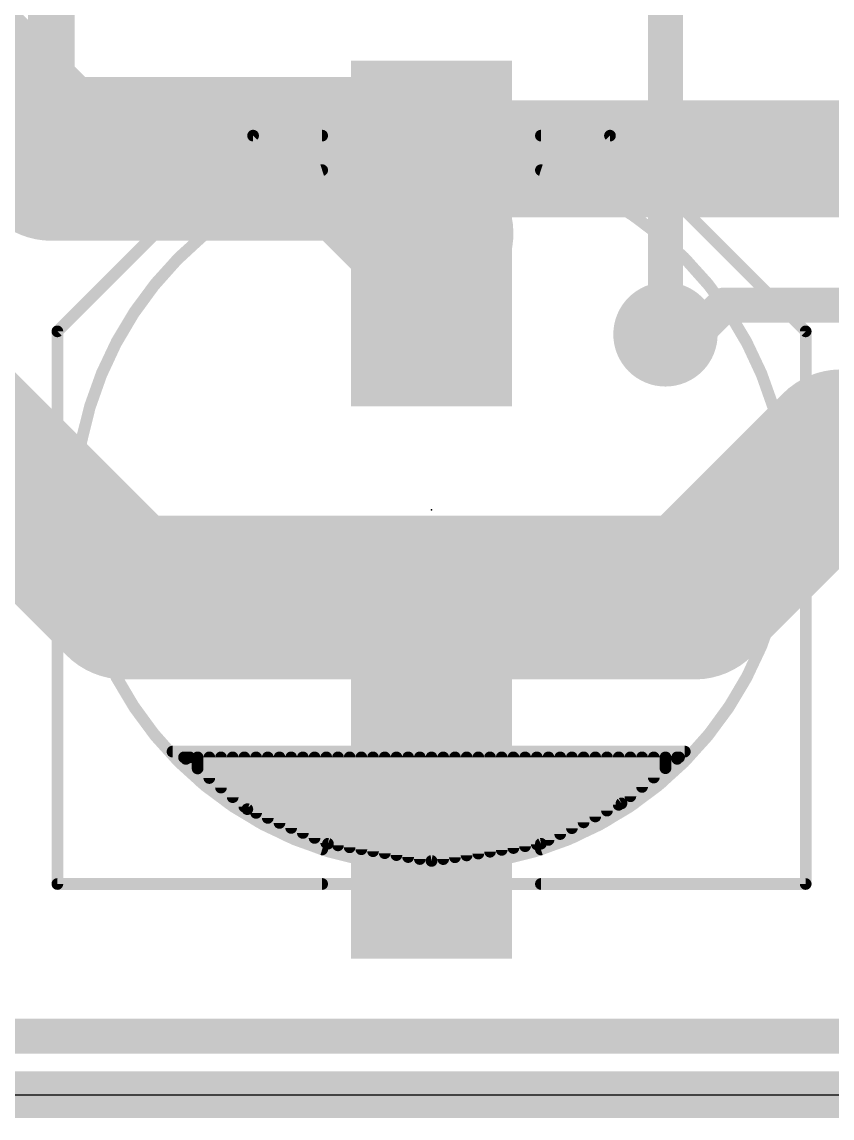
# Model space of a CAD drawing. Extents: x -0.08 to 2.71, y -0.01 to 2.11.
# Drawn here: x 0.9599 to 1.237, y -0.008 to 0.3668 of the extents above; entities that cross this region are included whole.
import ezdxf

# ---------------------------------------------------------------- set-up
doc = ezdxf.new("R2010")
doc.units = 0
for name, color, linetype in [('1', 14, 'CONTINUOUS'), ('16', 174, 'CONTINUOUS'), ('18', 94, 'CONTINUOUS'), ('20', 178, 'CONTINUOUS'), ('21', 251, 'CONTINUOUS'), ('23', 178, 'CONTINUOUS'), ('51', 54, 'CONTINUOUS')]:
    doc.layers.add(name, color=color, linetype=linetype)

# ---------------------------------------------------------------- blocks, each defined once
blk = doc.blocks.new('RECT')
blk.add_solid([(-0.5, -0.5), (0.5, -0.5), (-0.5, 0.5), (0.5, 0.5)])
blk = doc.blocks.new('ROUNDV')
at = {"const_width": 0.5}
blk.add_lwpolyline([(0, -0.25, 1), (0, 0.25, 1), (0, -0.25)], format="xyb", dxfattribs=at)

msp = doc.modelspace()

# ---------------------------------------------------------------- linework, layer by layer
at = {"layer": '1'}
for points, const_width in [([(0.97, 0.33), (0.97, 0.493465)], 0.016), ([(1.18, 0.26), (1.18, 0.38)], 0.012), ([(0.98, 0.32), (1.074488, 0.32)], 0.056), ([(1.074488, 0.32), (1.1, 0.294488)], 0.056), ([(0.98, 0.32), (0.97, 0.33)], 0.016), ([(2.5, 0), (0.1, 0)], 0.016)]:
    msp.add_lwpolyline(points, dxfattribs=dict(at, const_width=const_width))
for points, const_width in [([(0.98, 0.334, 1), (0.98, 0.306)], 0.028), ([(1.084388, 0.329899, 1), (1.064589, 0.310101)], 0.028), ([(1.074488, 0.306, 1), (1.074488, 0.334)], 0.028), ([(0.972828, 0.332828, 1), (0.967172, 0.327172)], 0.008), ([(0.966, 0.33, 1), (0.974, 0.33)], 0.008), ([(0.977172, 0.317172, 1), (0.982828, 0.322828)], 0.008), ([(1.090101, 0.284589, 1), (1.109899, 0.304388)], 0.028), ([(1.177, 0.26, 1), (1.183, 0.26)], 0.006)]:
    msp.add_lwpolyline(points, format="xyb", dxfattribs=dict(at, const_width=const_width))
at = {"layer": '16'}
for points, const_width in [([(0.44, 0.85), (0.97, 0.32)], 0.056), ([(0.97, 0.32), (0.98, 0.32)], 0.056), ([(0.98, 0.32), (1.025, 0.32)], 0.056), ([(1.025, 0.32), (1.49, 0.32)], 0.04), ([(0.905, 0.26), (0.995, 0.17)], 0.056), ([(1.19, 0.26), (1.2, 0.27)], 0.012), ([(1.2, 0.27), (1.84, 0.27)], 0.012), ([(1.18, 0.26), (1.19, 0.26)], 0.012), ([(1.19, 0.17), (1.24, 0.22)], 0.056), ([(1.24, 0.22), (1.78, 0.22)], 0.056), ([(0.995, 0.17), (1.19, 0.17)], 0.056), ([(2.5, 0), (0.1, 0)], 0.016)]:
    msp.add_lwpolyline(points, dxfattribs=dict(at, const_width=const_width))
for points, const_width in [([(0.97, 0.334, 1), (0.97, 0.306)], 0.028), ([(0.98, 0.334, 1), (0.98, 0.306)], 0.028), ([(0.98, 0.306, 1), (0.98, 0.334)], 0.028), ([(1.025, 0.306, 1), (1.025, 0.334)], 0.028), ([(0.960101, 0.310101, 1), (0.979899, 0.329899)], 0.028), ([(1.025, 0.33, 1), (1.025, 0.31)], 0.02), ([(1.2, 0.273, 1), (1.2, 0.267)], 0.006), ([(1.202121, 0.267879, 1), (1.197879, 0.272121)], 0.006), ([(1.18, 0.263, 1), (1.18, 0.257)], 0.006), ([(1.187879, 0.262121, 1), (1.192121, 0.257879)], 0.006), ([(1.19, 0.257, 1), (1.19, 0.263)], 0.006), ([(1.24, 0.234, 1), (1.24, 0.206)], 0.028), ([(1.249899, 0.210101, 1), (1.230101, 0.229899)], 0.028), ([(0.995, 0.184, 1), (0.995, 0.156)], 0.028), ([(1.19, 0.156, 1), (1.19, 0.184)], 0.028), ([(0.985101, 0.160101, 1), (1.004899, 0.179899)], 0.028), ([(1.180101, 0.179899, 1), (1.199899, 0.160101)], 0.028)]:
    msp.add_lwpolyline(points, format="xyb", dxfattribs=dict(at, const_width=const_width))
at = {"layer": '20'}
msp.add_line((0.1, 0), (2.5, 0), dxfattribs=at)
at = {"layer": '21'}
for points, const_width in [([(0.972047, 0.261024), (1.038976, 0.327953)], 0.004), ([(1.038976, 0.327953), (1.062598, 0.327953)], 0.004), ([(1.137402, 0.327953), (1.161024, 0.327953)], 0.004), ([(1.161024, 0.327953), (1.227953, 0.261024)], 0.004), ([(0.972047, 0.072047), (0.972047, 0.261024)], 0.004), ([(1.227953, 0.261024), (1.227953, 0.072047)], 0.004), ([(1.062598, 0.072047), (0.972047, 0.072047)], 0.004), ([(1.227953, 0.072047), (1.137402, 0.072047)], 0.004), ([(2.51, 0.02), (0.1, 0.02)], 0.012)]:
    msp.add_lwpolyline(points, dxfattribs=dict(at, const_width=const_width))
for points, const_width in [([(1.038976, 0.328953, 1), (1.038976, 0.326953)], 0.002), ([(1.039683, 0.327246, 1), (1.038269, 0.32866)], 0.002), ([(1.062598, 0.326953, 1), (1.062598, 0.328953)], 0.002), ([(1.137402, 0.328953, 1), (1.137402, 0.326953)], 0.002), ([(1.161731, 0.32866, 1), (1.160317, 0.327246)], 0.002), ([(1.161024, 0.326953, 1), (1.161024, 0.328953)], 0.002), ([(1.062598, 0.316142, 0.72854), (1.062598, 0.083858)], 0.004), ([(1.062905, 0.31519, 1), (1.062292, 0.317094)], 0.002), ([(1.137708, 0.317094, 1), (1.137095, 0.31519)], 0.002), ([(1.137402, 0.083858, 0.72854), (1.137402, 0.316142)], 0.004), ([(0.973047, 0.261024, 1), (0.971047, 0.261024)], 0.002), ([(0.97134, 0.261731, 1), (0.972754, 0.260317)], 0.002), ([(1.228953, 0.261024, 1), (1.226953, 0.261024)], 0.002), ([(1.227246, 0.260317, 1), (1.22866, 0.261731)], 0.002), ([(1.062292, 0.082906, 1), (1.062905, 0.08481)], 0.002), ([(1.137095, 0.08481, 1), (1.137708, 0.082906)], 0.002), ([(0.972047, 0.073047, 1), (0.972047, 0.071047)], 0.002), ([(0.971047, 0.072047, 1), (0.973047, 0.072047)], 0.002), ([(1.062598, 0.071047, 1), (1.062598, 0.073047)], 0.002), ([(1.137402, 0.073047, 1), (1.137402, 0.071047)], 0.002), ([(1.226953, 0.072047, 1), (1.228953, 0.072047)], 0.002), ([(1.227953, 0.071047, 1), (1.227953, 0.073047)], 0.002)]:
    msp.add_lwpolyline(points, format="xyb", dxfattribs=dict(at, const_width=const_width))
at = {"layer": '23'}
msp.add_point((1.1, 0.2), dxfattribs=at)
at = {"layer": '51', "const_width": 0.004}
for points in [[(0.972047, 0.261024), (1.038976, 0.327953)], [(1.038976, 0.327953), (1.161024, 0.327953)], [(1.161024, 0.327953), (1.227953, 0.261024)], [(0.972047, 0.072047), (0.972047, 0.261024)], [(1.227953, 0.261024), (1.227953, 0.072047)], [(1.011417, 0.117323), (1.186614, 0.117323)], [(1.015354, 0.115354), (1.037008, 0.097638)], [(1.017323, 0.115354), (1.015354, 0.115354)], [(1.016, 0.114826), (1.016, 0.115354)], [(1.184646, 0.115354), (1.017323, 0.115354)], [(1.02, 0.111553), (1.02, 0.115354)], [(1.024, 0.108281), (1.024, 0.115354)], [(1.028, 0.105008), (1.028, 0.115354)], [(1.032, 0.101735), (1.032, 0.115354)], [(1.036, 0.098462), (1.036, 0.115354)], [(1.04, 0.096356), (1.04, 0.115354)], [(1.044, 0.094641), (1.044, 0.115354)], [(1.048, 0.092927), (1.048, 0.115354)], [(1.052, 0.091213), (1.052, 0.115354)], [(1.056, 0.089498), (1.056, 0.115354)], [(1.06, 0.087784), (1.06, 0.115354)], [(1.064, 0.08607), (1.064, 0.115354)], [(1.068, 0.085255), (1.068, 0.115354)], [(1.072, 0.084588), (1.072, 0.115354)], [(1.076, 0.083921), (1.076, 0.115354)], [(1.08, 0.083255), (1.08, 0.115354)], [(1.084, 0.082588), (1.084, 0.115354)], [(1.088, 0.081921), (1.088, 0.115354)], [(1.092, 0.081255), (1.092, 0.115354)], [(1.096, 0.080588), (1.096, 0.115354)], [(1.1, 0.079921), (1.1, 0.115354)], [(1.104, 0.080553), (1.104, 0.115354)], [(1.108, 0.081184), (1.108, 0.115354)], [(1.112, 0.081816), (1.112, 0.115354)], [(1.116, 0.082447), (1.116, 0.115354)], [(1.12, 0.083079), (1.12, 0.115354)], [(1.124, 0.083711), (1.124, 0.115354)], [(1.128, 0.084342), (1.128, 0.115354)], [(1.132, 0.084974), (1.132, 0.115354)], [(1.136, 0.085605), (1.136, 0.115354)], [(1.14, 0.087126), (1.14, 0.115354)], [(1.144, 0.089126), (1.144, 0.115354)], [(1.148, 0.091126), (1.148, 0.115354)], [(1.152, 0.093126), (1.152, 0.115354)], [(1.156, 0.095126), (1.156, 0.115354)], [(1.16, 0.097126), (1.16, 0.115354)], [(1.164, 0.099126), (1.164, 0.115354)], [(1.164961, 0.099606), (1.184646, 0.115354)], [(1.168, 0.102038), (1.168, 0.115354)], [(1.172, 0.105238), (1.172, 0.115354)], [(1.176, 0.108438), (1.176, 0.115354)], [(1.18, 0.111638), (1.18, 0.115354)], [(1.184, 0.114838), (1.184, 0.115354)], [(1.137402, 0.085827), (1.164961, 0.099606)], [(1.037008, 0.097638), (1.064567, 0.085827)], [(1.064567, 0.085827), (1.1, 0.079921)], [(1.1, 0.079921), (1.137402, 0.085827)], [(1.227953, 0.072047), (0.972047, 0.072047)]]:
    msp.add_lwpolyline(points, dxfattribs=at)
at = {"layer": '51'}
for points, const_width in [([(1.038976, 0.328953, 1), (1.038976, 0.326953)], 0.002), ([(1.039683, 0.327246, 1), (1.038269, 0.32866)], 0.002), ([(1.161731, 0.32866, 1), (1.160317, 0.327246)], 0.002), ([(1.161024, 0.326953, 1), (1.161024, 0.328953)], 0.002), ([(1.1, 0.077953, 1), (1.1, 0.322047, 1), (1.1, 0.077953)], 0.004), ([(0.973047, 0.261024, 1), (0.971047, 0.261024)], 0.002), ([(0.97134, 0.261731, 1), (0.972754, 0.260317)], 0.002), ([(1.228953, 0.261024, 1), (1.226953, 0.261024)], 0.002), ([(1.227246, 0.260317, 1), (1.22866, 0.261731)], 0.002), ([(1.011417, 0.118323, 1), (1.011417, 0.116323)], 0.002), ([(1.015988, 0.116128, 1), (1.014721, 0.11458)], 0.002), ([(1.015354, 0.116354, 1), (1.015354, 0.114354)], 0.002), ([(1.017, 0.115354, 1), (1.015, 0.115354)], 0.002), ([(1.017323, 0.116354, 1), (1.017323, 0.114354)], 0.002), ([(1.017323, 0.114354, 1), (1.017323, 0.116354)], 0.002), ([(1.021, 0.115354, 1), (1.019, 0.115354)], 0.002), ([(1.025, 0.115354, 1), (1.023, 0.115354)], 0.002), ([(1.029, 0.115354, 1), (1.027, 0.115354)], 0.002), ([(1.033, 0.115354, 1), (1.031, 0.115354)], 0.002), ([(1.037, 0.115354, 1), (1.035, 0.115354)], 0.002), ([(1.041, 0.115354, 1), (1.039, 0.115354)], 0.002), ([(1.045, 0.115354, 1), (1.043, 0.115354)], 0.002), ([(1.049, 0.115354, 1), (1.047, 0.115354)], 0.002), ([(1.053, 0.115354, 1), (1.051, 0.115354)], 0.002), ([(1.057, 0.115354, 1), (1.055, 0.115354)], 0.002), ([(1.061, 0.115354, 1), (1.059, 0.115354)], 0.002), ([(1.065, 0.115354, 1), (1.063, 0.115354)], 0.002), ([(1.069, 0.115354, 1), (1.067, 0.115354)], 0.002), ([(1.073, 0.115354, 1), (1.071, 0.115354)], 0.002), ([(1.077, 0.115354, 1), (1.075, 0.115354)], 0.002), ([(1.081, 0.115354, 1), (1.079, 0.115354)], 0.002), ([(1.085, 0.115354, 1), (1.083, 0.115354)], 0.002), ([(1.089, 0.115354, 1), (1.087, 0.115354)], 0.002), ([(1.093, 0.115354, 1), (1.091, 0.115354)], 0.002), ([(1.097, 0.115354, 1), (1.095, 0.115354)], 0.002), ([(1.101, 0.115354, 1), (1.099, 0.115354)], 0.002), ([(1.105, 0.115354, 1), (1.103, 0.115354)], 0.002), ([(1.109, 0.115354, 1), (1.107, 0.115354)], 0.002), ([(1.113, 0.115354, 1), (1.111, 0.115354)], 0.002), ([(1.117, 0.115354, 1), (1.115, 0.115354)], 0.002), ([(1.121, 0.115354, 1), (1.119, 0.115354)], 0.002), ([(1.125, 0.115354, 1), (1.123, 0.115354)], 0.002), ([(1.129, 0.115354, 1), (1.127, 0.115354)], 0.002), ([(1.133, 0.115354, 1), (1.131, 0.115354)], 0.002), ([(1.137, 0.115354, 1), (1.135, 0.115354)], 0.002), ([(1.141, 0.115354, 1), (1.139, 0.115354)], 0.002), ([(1.145, 0.115354, 1), (1.143, 0.115354)], 0.002), ([(1.149, 0.115354, 1), (1.147, 0.115354)], 0.002), ([(1.153, 0.115354, 1), (1.151, 0.115354)], 0.002), ([(1.157, 0.115354, 1), (1.155, 0.115354)], 0.002), ([(1.161, 0.115354, 1), (1.159, 0.115354)], 0.002), ([(1.165, 0.115354, 1), (1.163, 0.115354)], 0.002), ([(1.169, 0.115354, 1), (1.167, 0.115354)], 0.002), ([(1.173, 0.115354, 1), (1.171, 0.115354)], 0.002), ([(1.177, 0.115354, 1), (1.175, 0.115354)], 0.002), ([(1.181, 0.115354, 1), (1.179, 0.115354)], 0.002), ([(1.185, 0.115354, 1), (1.183, 0.115354)], 0.002), ([(1.18527, 0.114573, 1), (1.184021, 0.116135)], 0.002), ([(1.184646, 0.114354, 1), (1.184646, 0.116354)], 0.002), ([(1.186614, 0.116323, 1), (1.186614, 0.118323)], 0.002), ([(1.015, 0.114826, 1), (1.017, 0.114826)], 0.002), ([(1.019, 0.111553, 1), (1.021, 0.111553)], 0.002), ([(1.179, 0.111638, 1), (1.181, 0.111638)], 0.002), ([(1.183, 0.114838, 1), (1.185, 0.114838)], 0.002), ([(1.023, 0.108281, 1), (1.025, 0.108281)], 0.002), ([(1.175, 0.108438, 1), (1.177, 0.108438)], 0.002), ([(1.027, 0.105008, 1), (1.029, 0.105008)], 0.002), ([(1.171, 0.105238, 1), (1.173, 0.105238)], 0.002), ([(1.031, 0.101735, 1), (1.033, 0.101735)], 0.002), ([(1.164336, 0.100387, 1), (1.165585, 0.098825)], 0.002), ([(1.165408, 0.098712, 1), (1.164513, 0.100501)], 0.002), ([(1.167, 0.102038, 1), (1.169, 0.102038)], 0.002), ([(1.035, 0.098462, 1), (1.037, 0.098462)], 0.002), ([(1.037402, 0.098557, 1), (1.036614, 0.096719)], 0.002), ([(1.036375, 0.096864, 1), (1.037641, 0.098412)], 0.002), ([(1.159, 0.097126, 1), (1.161, 0.097126)], 0.002), ([(1.163, 0.099126, 1), (1.165, 0.099126)], 0.002), ([(1.039, 0.096356, 1), (1.041, 0.096356)], 0.002), ([(1.043, 0.094641, 1), (1.045, 0.094641)], 0.002), ([(1.047, 0.092927, 1), (1.049, 0.092927)], 0.002), ([(1.151, 0.093126, 1), (1.153, 0.093126)], 0.002), ([(1.155, 0.095126, 1), (1.157, 0.095126)], 0.002), ([(1.051, 0.091213, 1), (1.053, 0.091213)], 0.002), ([(1.055, 0.089498, 1), (1.057, 0.089498)], 0.002), ([(1.143, 0.089126, 1), (1.145, 0.089126)], 0.002), ([(1.147, 0.091126, 1), (1.149, 0.091126)], 0.002), ([(1.059, 0.087784, 1), (1.061, 0.087784)], 0.002), ([(1.063, 0.08607, 1), (1.065, 0.08607)], 0.002), ([(1.064731, 0.086813, 1), (1.064403, 0.08484)], 0.002), ([(1.064173, 0.084908, 1), (1.064961, 0.086746)], 0.002), ([(1.067, 0.085255, 1), (1.069, 0.085255)], 0.002), ([(1.135, 0.085605, 1), (1.137, 0.085605)], 0.002), ([(1.136954, 0.086721, 1), (1.137849, 0.084932)], 0.002), ([(1.137558, 0.084839, 1), (1.137246, 0.086815)], 0.002), ([(1.139, 0.087126, 1), (1.141, 0.087126)], 0.002), ([(1.071, 0.084588, 1), (1.073, 0.084588)], 0.002), ([(1.075, 0.083921, 1), (1.077, 0.083921)], 0.002), ([(1.079, 0.083255, 1), (1.081, 0.083255)], 0.002), ([(1.083, 0.082588, 1), (1.085, 0.082588)], 0.002), ([(1.087, 0.081921, 1), (1.089, 0.081921)], 0.002), ([(1.111, 0.081816, 1), (1.113, 0.081816)], 0.002), ([(1.115, 0.082447, 1), (1.117, 0.082447)], 0.002), ([(1.119, 0.083079, 1), (1.121, 0.083079)], 0.002), ([(1.123, 0.083711, 1), (1.125, 0.083711)], 0.002), ([(1.127, 0.084342, 1), (1.129, 0.084342)], 0.002), ([(1.131, 0.084974, 1), (1.133, 0.084974)], 0.002), ([(1.091, 0.081255, 1), (1.093, 0.081255)], 0.002), ([(1.095, 0.080588, 1), (1.097, 0.080588)], 0.002), ([(1.099844, 0.080909, 1), (1.100156, 0.078933)], 0.002), ([(1.099, 0.079921, 1), (1.101, 0.079921)], 0.002), ([(1.099836, 0.078935, 1), (1.100164, 0.080908)], 0.002), ([(1.103, 0.080553, 1), (1.105, 0.080553)], 0.002), ([(1.107, 0.081184, 1), (1.109, 0.081184)], 0.002), ([(0.972047, 0.073047, 1), (0.972047, 0.071047)], 0.002), ([(0.971047, 0.072047, 1), (0.973047, 0.072047)], 0.002), ([(1.226953, 0.072047, 1), (1.228953, 0.072047)], 0.002), ([(1.227953, 0.071047, 1), (1.227953, 0.073047)], 0.002)]:
    msp.add_lwpolyline(points, format="xyb", dxfattribs=dict(at, const_width=const_width))

# ---------------------------------------------------------------- block references
at = {"layer": '1', "xscale": 0.11811, "yscale": 0.055118, "rotation": 90}
for p in [(1.1, 0.294488), (1.1, 0.105512)]:
    msp.add_blockref('RECT', p, dxfattribs=at)
at = {"layer": '18', "xscale": 0.035685, "yscale": 0.035685}
for p in [(0.98, 0.32), (0.98, 0.32), (1.025, 0.32), (1.025, 0.32), (1.18, 0.26), (1.18, 0.26)]:
    msp.add_blockref('ROUNDV', p, dxfattribs=at)
at = {"layer": '51', "xscale": 0.023622, "yscale": 0.027559, "rotation": 90}
for p in [(1.1, 0.33189), (1.1, 0.06811)]:
    msp.add_blockref('RECT', p, dxfattribs=at)

doc.saveas('drawing.dxf')
